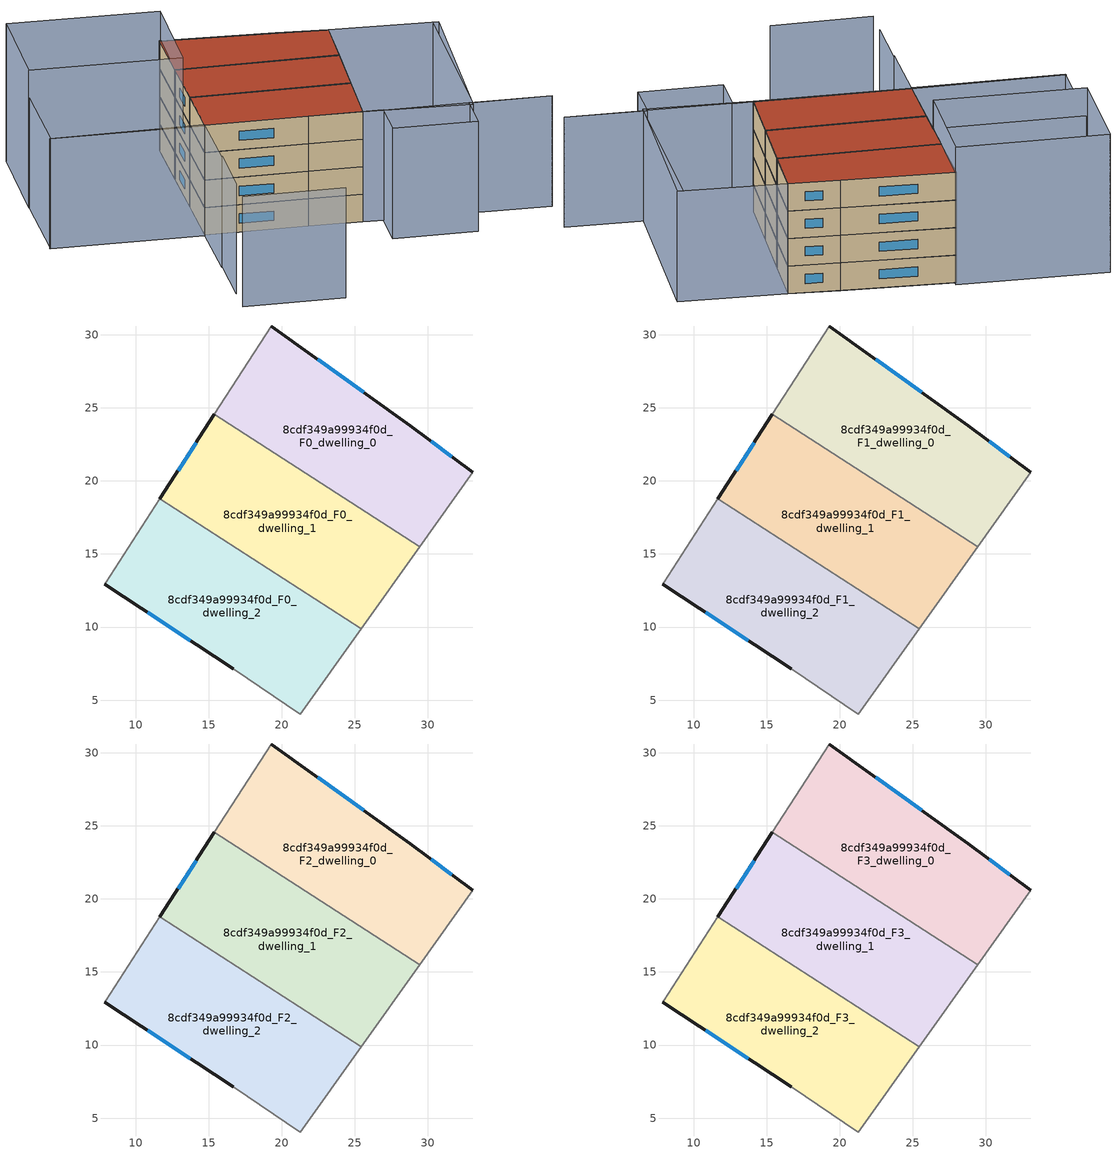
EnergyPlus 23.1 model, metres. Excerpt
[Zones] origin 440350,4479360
8cdf349a99934f0d_F0_dwelling_0
 floor ground (EU_floor_Construction): 29.42,15.48 33.07,20.6 28.78,23.77 19.29,30.6 15.39,24.55 z0
 wall outside (EU_wall_Construction): 19.29,30.6 28.78,23.77 33.07,20.6 z0:3
 wall adiabatic (EU_wall_Construction): 15.39,24.55 19.29,30.6 / 33.07,20.6 29.42,15.48 z0:3
 wall to 8cdf349a99934f0d_F0_dwelling_1 (EU_wall_Construction): 29.42,15.48 15.39,24.55 z0:3
 window (EU_Window_Construction): 22.46,28.32 25.61,26.05 / 30.21,22.71 31.63,21.66 z1:2
8cdf349a99934f0d_F0_dwelling_1
 floor ground (EU_floor_Construction): 25.42,9.87 29.42,15.48 15.39,24.55 11.65,18.77 z0
 wall outside (EU_wall_Construction): 11.65,18.77 15.39,24.55 z0:3
 wall adiabatic (EU_wall_Construction): 29.42,15.48 25.42,9.87 z0:3
 wall to 8cdf349a99934f0d_F0_dwelling_2 (EU_wall_Construction): 25.42,9.87 11.65,18.77 z0:3
 window (EU_Window_Construction): 12.9,20.7 14.14,22.62 z1:2
8cdf349a99934f0d_F0_dwelling_2
 floor ground (EU_floor_Construction): 21.28,4.05 25.42,9.87 11.65,18.77 7.95,13.03 7.89,12.94 16.67,7.14 z0
 wall outside (EU_wall_Construction): 16.67,7.14 7.89,12.94 z0:3
 wall adiabatic (EU_wall_Construction): 7.89,12.94 7.95,13.03 11.65,18.77 / 25.42,9.87 21.28,4.05 16.67,7.14 z0:3
 window (EU_Window_Construction): 13.74,9.08 10.82,11 z1:2
8cdf349a99934f0d_F1_dwelling_0
 floor to 8cdf349a99934f0d_F0_dwelling_0 (EU_floor_Construction): 29.42,15.48 33.07,20.6 28.78,23.77 19.29,30.6 15.39,24.55 z3
 wall outside (EU_wall_Construction): 19.29,30.6 28.78,23.77 33.07,20.6 z3:6
 wall adiabatic (EU_wall_Construction): 15.39,24.55 19.29,30.6 / 33.07,20.6 29.42,15.48 z3:6
 wall to 8cdf349a99934f0d_F1_dwelling_1 (EU_wall_Construction): 29.42,15.48 15.39,24.55 z3:6
 window (EU_Window_Construction): 22.46,28.32 25.61,26.05 / 30.21,22.71 31.63,21.66 z4:5
8cdf349a99934f0d_F1_dwelling_1
 floor to 8cdf349a99934f0d_F0_dwelling_1 (EU_floor_Construction): 25.42,9.87 29.42,15.48 15.39,24.55 11.65,18.77 z3
 wall outside (EU_wall_Construction): 11.65,18.77 15.39,24.55 z3:6
 wall adiabatic (EU_wall_Construction): 29.42,15.48 25.42,9.87 z3:6
 wall to 8cdf349a99934f0d_F1_dwelling_2 (EU_wall_Construction): 25.42,9.87 11.65,18.77 z3:6
 window (EU_Window_Construction): 12.9,20.7 14.14,22.62 z4:5
8cdf349a99934f0d_F1_dwelling_2
 floor to 8cdf349a99934f0d_F0_dwelling_2 (EU_floor_Construction): 21.28,4.05 25.42,9.87 11.65,18.77 7.95,13.03 7.89,12.94 16.67,7.14 z3
 wall outside (EU_wall_Construction): 16.67,7.14 7.89,12.94 z3:6
 wall adiabatic (EU_wall_Construction): 7.89,12.94 7.95,13.03 11.65,18.77 / 25.42,9.87 21.28,4.05 16.67,7.14 z3:6
 window (EU_Window_Construction): 13.74,9.08 10.82,11 z4:5
8cdf349a99934f0d_F2_dwelling_0
 floor to 8cdf349a99934f0d_F1_dwelling_0 (EU_floor_Construction): 29.42,15.48 33.07,20.6 28.78,23.77 19.29,30.6 15.39,24.55 z6
 wall outside (EU_wall_Construction): 19.29,30.6 28.78,23.77 33.07,20.6 z6:9
 wall adiabatic (EU_wall_Construction): 15.39,24.55 19.29,30.6 / 33.07,20.6 29.42,15.48 z6:9
 wall to 8cdf349a99934f0d_F2_dwelling_1 (EU_wall_Construction): 29.42,15.48 15.39,24.55 z6:9
 window (EU_Window_Construction): 22.46,28.32 25.61,26.05 / 30.21,22.71 31.63,21.66 z7:8
8cdf349a99934f0d_F2_dwelling_1
 floor to 8cdf349a99934f0d_F1_dwelling_1 (EU_floor_Construction): 25.42,9.87 29.42,15.48 15.39,24.55 11.65,18.77 z6
 wall outside (EU_wall_Construction): 11.65,18.77 15.39,24.55 z6:9
 wall adiabatic (EU_wall_Construction): 29.42,15.48 25.42,9.87 z6:9
 wall to 8cdf349a99934f0d_F2_dwelling_2 (EU_wall_Construction): 25.42,9.87 11.65,18.77 z6:9
 window (EU_Window_Construction): 12.9,20.7 14.14,22.62 z7:8
8cdf349a99934f0d_F2_dwelling_2
 floor to 8cdf349a99934f0d_F1_dwelling_2 (EU_floor_Construction): 21.28,4.05 25.42,9.87 11.65,18.77 7.95,13.03 7.89,12.94 16.67,7.14 z6
 wall outside (EU_wall_Construction): 16.67,7.14 7.89,12.94 z6:9
 wall adiabatic (EU_wall_Construction): 7.89,12.94 7.95,13.03 11.65,18.77 / 25.42,9.87 21.28,4.05 16.67,7.14 z6:9
 window (EU_Window_Construction): 13.74,9.08 10.82,11 z7:8
8cdf349a99934f0d_F3_dwelling_0
 floor to 8cdf349a99934f0d_F2_dwelling_0 (EU_floor_Construction): 29.42,15.48 33.07,20.6 28.78,23.77 19.29,30.6 15.39,24.55 z9
 wall outside (EU_wall_Construction): 19.29,30.6 28.78,23.77 33.07,20.6 z9:12
 wall adiabatic (EU_wall_Construction): 15.39,24.55 19.29,30.6 / 33.07,20.6 29.42,15.48 z9:12
 wall to 8cdf349a99934f0d_F3_dwelling_1 (EU_wall_Construction): 29.42,15.48 15.39,24.55 z9:12
 window (EU_Window_Construction): 22.46,28.32 25.61,26.05 / 30.21,22.71 31.63,21.66 z10:11
 roof outside (EU_roof_Construction): 28.78,23.77 33.07,20.6 29.42,15.48 15.39,24.55 19.29,30.6 z12
8cdf349a99934f0d_F3_dwelling_1
 floor to 8cdf349a99934f0d_F2_dwelling_1 (EU_floor_Construction): 25.42,9.87 29.42,15.48 15.39,24.55 11.65,18.77 z9
 wall outside (EU_wall_Construction): 11.65,18.77 15.39,24.55 z9:12
 wall adiabatic (EU_wall_Construction): 29.42,15.48 25.42,9.87 z9:12
 wall to 8cdf349a99934f0d_F3_dwelling_2 (EU_wall_Construction): 25.42,9.87 11.65,18.77 z9:12
 window (EU_Window_Construction): 12.9,20.7 14.14,22.62 z10:11
 roof outside (EU_roof_Construction): 29.42,15.48 25.42,9.87 11.65,18.77 15.39,24.55 z12
8cdf349a99934f0d_F3_dwelling_2
 floor to 8cdf349a99934f0d_F2_dwelling_2 (EU_floor_Construction): 21.28,4.05 25.42,9.87 11.65,18.77 7.95,13.03 7.89,12.94 16.67,7.14 z9
 wall outside (EU_wall_Construction): 16.67,7.14 7.89,12.94 z9:12
 wall adiabatic (EU_wall_Construction): 7.89,12.94 7.95,13.03 11.65,18.77 / 25.42,9.87 21.28,4.05 16.67,7.14 z9:12
 window (EU_Window_Construction): 13.74,9.08 10.82,11 z10:11
 roof outside (EU_roof_Construction): 25.42,9.87 21.28,4.05 16.67,7.14 7.89,12.94 7.95,13.03 11.65,18.77 z12
shading: 30.29,-1.81 37.28,-6.57 / -1.78,-2.07 6.97,-7.74 / 16.67,7.14 23.12,2.93 / 3.69,6.32 0,0.68 / -5.28,21.55 7.95,13.03 / 7.95,13.03 3.55,6.2 / 37.28,-6.57 30.58,-2.11 / 30.58,-2.11 41.63,14.49 / 23.01,2.88 30.25,-1.87 / 30.25,-1.87 27.77,-5.66 / 27.77,-5.66 20.52,-0.9 / 20.52,-0.9 23.01,2.88 / -5.27,21.44 0.35,30 / 0.35,30 13.44,21.42 / 13.44,21.42 7.83,12.85 / 7.83,12.85 -5.27,21.44 / 21.28,4.05 33.07,20.6 / 33.07,20.6 42.15,14.13 / 42.15,14.13 30.36,-2.42 / 30.36,-2.42 21.28,4.05 z0:12; 13.25,21.33 0.29,30.04 / 0.29,30.04 6.73,39.62 / 6.73,39.62 19.69,30.91 / 19.69,30.91 13.25,21.33 z0:15
[Building]
EU S2 Campaign: North Axis=0; Terrain=City; Solar Distribution=FullExterior
[Site:Location]
Madrid: Latitude=40.5; Longitude=-3.5; Time Zone=1; Elevation=609
[SizingPeriod:WeatherFileDays]
AnnualSizingPeriod: Begin Month=1; Begin Day of Month=1; End Month=12; End Day of Month=31; Day of Week for Start Day=Monday; Use Weather File Daylight Saving Period=No; Use Weather File Rain and Snow Indicators=No
[MATERIAL]
EU_InternalMass_Material: Roughness=MediumRough; Thickness=0.1; Conductivity=1; Density=1800; Specific Heat=900; Thermal Absorptance=0.9; Solar Absorptance=0.7; Visible Absorptance=0.7
[MATERIAL:NOMASS] Roughness=MediumRough; Thermal Absorptance=0.9; Solar Absorptance=0.7; Visible Absorptance=0.7
Name | Thermal Resistance
EU_wall_NoMass | 0.459673
EU_roof_NoMass | 0.495815
EU_floor_NoMass | 0.788942
[WINDOWMATERIAL:SIMPLEGLAZINGSYSTEM]
EU_Window_SimpleGlazing: UFactor=4.26103; Solar Heat Gain Coefficient=0.85; Visible Transmittance=0.85
[CONSTRUCTION]
EU_wall_Construction: EU_wall_NoMass
EU_roof_Construction: EU_roof_NoMass
EU_floor_Construction: EU_floor_NoMass
EU_InternalMass_Construction: EU_InternalMass_Material
EU_Window_Construction: EU_Window_SimpleGlazing
[ZONE] Type=1; Multiplier=1; Ceiling Height=autocalculate; Floor Area=autocalculate; Part of Total Floor Area=Yes
Name | Volume
8cdf349a99934f0d_F0_dwelling_0; 8cdf349a99934f0d_F1_dwelling_0; 8cdf349a99934f0d_F2_dwelling_0; 8cdf349a99934f0d_F3_dwelling_0 | 342.048
8cdf349a99934f0d_F0_dwelling_1; 8cdf349a99934f0d_F1_dwelling_1; 8cdf349a99934f0d_F2_dwelling_1; 8cdf349a99934f0d_F3_dwelling_1 | 342.045
8cdf349a99934f0d_F0_dwelling_2; 8cdf349a99934f0d_F1_dwelling_2; 8cdf349a99934f0d_F2_dwelling_2; 8cdf349a99934f0d_F3_dwelling_2 | 342.047
[INTERNALMASS] Construction=EU_InternalMass_Construction
Name | Zone or ZoneList | Surface Area
8cdf349a99934f0d_F0_dwelling_0_EU_InternalMass | 8cdf349a99934f0d_F0_dwelling_0 | 114.016
8cdf349a99934f0d_F0_dwelling_1_EU_InternalMass | 8cdf349a99934f0d_F0_dwelling_1 | 114.015
8cdf349a99934f0d_F0_dwelling_2_EU_InternalMass | 8cdf349a99934f0d_F0_dwelling_2 | 114.016
8cdf349a99934f0d_F1_dwelling_0_EU_InternalMass | 8cdf349a99934f0d_F1_dwelling_0 | 114.016
8cdf349a99934f0d_F1_dwelling_1_EU_InternalMass | 8cdf349a99934f0d_F1_dwelling_1 | 114.015
8cdf349a99934f0d_F1_dwelling_2_EU_InternalMass | 8cdf349a99934f0d_F1_dwelling_2 | 114.016
8cdf349a99934f0d_F2_dwelling_0_EU_InternalMass | 8cdf349a99934f0d_F2_dwelling_0 | 114.016
8cdf349a99934f0d_F2_dwelling_1_EU_InternalMass | 8cdf349a99934f0d_F2_dwelling_1 | 114.015
8cdf349a99934f0d_F2_dwelling_2_EU_InternalMass | 8cdf349a99934f0d_F2_dwelling_2 | 114.016
8cdf349a99934f0d_F3_dwelling_0_EU_InternalMass | 8cdf349a99934f0d_F3_dwelling_0 | 114.016
8cdf349a99934f0d_F3_dwelling_1_EU_InternalMass | 8cdf349a99934f0d_F3_dwelling_1 | 114.015
8cdf349a99934f0d_F3_dwelling_2_EU_InternalMass | 8cdf349a99934f0d_F3_dwelling_2 | 114.016
[OTHEREQUIPMENT] Fuel Type=Electricity; Design Level Calculation Method=Watts/Area; Power per Zone Floor Area=1; Fraction Latent=0; Fraction Radiant=0; Fraction Lost=0; Carbon Dioxide Generation Rate=0; EndUse Subcategory=EU_Step8_InternalGains
Name | Zone or ZoneList or Space or SpaceList | Schedule
EU_Step8_InternalGain_8cdf349a99934f0d_F0_dwelling_0_f000 | 8cdf349a99934f0d_F0_dwelling_0 | EU_Step8_GainSchedule_8cdf349a99934f0d_F0_dwelling_0_f000
EU_Step8_InternalGain_8cdf349a99934f0d_F0_dwelling_1_f000 | 8cdf349a99934f0d_F0_dwelling_1 | EU_Step8_GainSchedule_8cdf349a99934f0d_F0_dwelling_1_f000
EU_Step8_InternalGain_8cdf349a99934f0d_F0_dwelling_2_f000 | 8cdf349a99934f0d_F0_dwelling_2 | EU_Step8_GainSchedule_8cdf349a99934f0d_F0_dwelling_2_f000
EU_Step8_InternalGain_8cdf349a99934f0d_F1_dwelling_0_f000 | 8cdf349a99934f0d_F1_dwelling_0 | EU_Step8_GainSchedule_8cdf349a99934f0d_F1_dwelling_0_f000
EU_Step8_InternalGain_8cdf349a99934f0d_F1_dwelling_1_f000 | 8cdf349a99934f0d_F1_dwelling_1 | EU_Step8_GainSchedule_8cdf349a99934f0d_F1_dwelling_1_f000
EU_Step8_InternalGain_8cdf349a99934f0d_F1_dwelling_2_f000 | 8cdf349a99934f0d_F1_dwelling_2 | EU_Step8_GainSchedule_8cdf349a99934f0d_F1_dwelling_2_f000
EU_Step8_InternalGain_8cdf349a99934f0d_F2_dwelling_0_f000 | 8cdf349a99934f0d_F2_dwelling_0 | EU_Step8_GainSchedule_8cdf349a99934f0d_F2_dwelling_0_f000
EU_Step8_InternalGain_8cdf349a99934f0d_F2_dwelling_1_f000 | 8cdf349a99934f0d_F2_dwelling_1 | EU_Step8_GainSchedule_8cdf349a99934f0d_F2_dwelling_1_f000
EU_Step8_InternalGain_8cdf349a99934f0d_F2_dwelling_2_f000 | 8cdf349a99934f0d_F2_dwelling_2 | EU_Step8_GainSchedule_8cdf349a99934f0d_F2_dwelling_2_f000
EU_Step8_InternalGain_8cdf349a99934f0d_F3_dwelling_0_f000 | 8cdf349a99934f0d_F3_dwelling_0 | EU_Step8_GainSchedule_8cdf349a99934f0d_F3_dwelling_0_f000
EU_Step8_InternalGain_8cdf349a99934f0d_F3_dwelling_1_f000 | 8cdf349a99934f0d_F3_dwelling_1 | EU_Step8_GainSchedule_8cdf349a99934f0d_F3_dwelling_1_f000
EU_Step8_InternalGain_8cdf349a99934f0d_F3_dwelling_2_f000 | 8cdf349a99934f0d_F3_dwelling_2 | EU_Step8_GainSchedule_8cdf349a99934f0d_F3_dwelling_2_f000
[ZONEVENTILATION:DESIGNFLOWRATE] Schedule=EU_AlwaysOn; Design Flow Rate Calculation Method=AirChanges/Hour; Air Changes per Hour=0.719161; Ventilation Type=Natural; Fan Pressure Rise=0; Fan Total Efficiency=1; Constant Term Coefficient=1; Temperature Term Coefficient=0; Velocity Term Coefficient=0; Velocity Squared Term Coefficient=0; Minimum Indoor Temperature=-100; Maximum Indoor Temperature=100; Delta Temperature=-100; Minimum Outdoor Temperature=-100; Maximum Outdoor Temperature=100; Maximum Wind Speed=40
Name | Zone or ZoneList or Space or SpaceList
EU_ConstantAir_8cdf349a99934f0d_F0_dwelling_0 | 8cdf349a99934f0d_F0_dwelling_0
EU_ConstantAir_8cdf349a99934f0d_F0_dwelling_1 | 8cdf349a99934f0d_F0_dwelling_1
EU_ConstantAir_8cdf349a99934f0d_F0_dwelling_2 | 8cdf349a99934f0d_F0_dwelling_2
EU_ConstantAir_8cdf349a99934f0d_F1_dwelling_0 | 8cdf349a99934f0d_F1_dwelling_0
EU_ConstantAir_8cdf349a99934f0d_F1_dwelling_1 | 8cdf349a99934f0d_F1_dwelling_1
EU_ConstantAir_8cdf349a99934f0d_F1_dwelling_2 | 8cdf349a99934f0d_F1_dwelling_2
EU_ConstantAir_8cdf349a99934f0d_F2_dwelling_0 | 8cdf349a99934f0d_F2_dwelling_0
EU_ConstantAir_8cdf349a99934f0d_F2_dwelling_1 | 8cdf349a99934f0d_F2_dwelling_1
EU_ConstantAir_8cdf349a99934f0d_F2_dwelling_2 | 8cdf349a99934f0d_F2_dwelling_2
EU_ConstantAir_8cdf349a99934f0d_F3_dwelling_0 | 8cdf349a99934f0d_F3_dwelling_0
EU_ConstantAir_8cdf349a99934f0d_F3_dwelling_1 | 8cdf349a99934f0d_F3_dwelling_1
EU_ConstantAir_8cdf349a99934f0d_F3_dwelling_2 | 8cdf349a99934f0d_F3_dwelling_2
[HVACTEMPLATE:THERMOSTAT] Constant Heating Setpoint=20; Constant Cooling Setpoint=50
EU_HeatOnly_8cdf349a99934f0d_F0_dwelling_0; EU_HeatOnly_8cdf349a99934f0d_F0_dwelling_1; EU_HeatOnly_8cdf349a99934f0d_F0_dwelling_2; EU_HeatOnly_8cdf349a99934f0d_F1_dwelling_0; EU_HeatOnly_8cdf349a99934f0d_F1_dwelling_1; EU_HeatOnly_8cdf349a99934f0d_F1_dwelling_2; EU_HeatOnly_8cdf349a99934f0d_F2_dwelling_0; EU_HeatOnly_8cdf349a99934f0d_F2_dwelling_1; EU_HeatOnly_8cdf349a99934f0d_F2_dwelling_2; EU_HeatOnly_8cdf349a99934f0d_F3_dwelling_0; EU_HeatOnly_8cdf349a99934f0d_F3_dwelling_1; EU_HeatOnly_8cdf349a99934f0d_F3_dwelling_2
[HVACTEMPLATE:ZONE:IDEALLOADSAIRSYSTEM] System Availability Schedule=EU_AlwaysOn; Maximum Heating Supply Air Temperature=50; Minimum Cooling Supply Air Temperature=13; Maximum Heating Supply Air Humidity Ratio=0.0156; Minimum Cooling Supply Air Humidity Ratio=0.0077; Heating Limit=NoLimit; Cooling Limit=NoLimit; Heating Availability Schedule=EU_AlwaysOn; Cooling Availability Schedule=EU_CoolingOff; Dehumidification Control Type=ConstantSensibleHeatRatio; Cooling Sensible Heat Ratio=0.7; Dehumidification Setpoint=60; Humidification Control Type=None; Humidification Setpoint=30; Outdoor Air Method=None; Outdoor Air Flow Rate per Person=0.00944; Outdoor Air Flow Rate per Zone Floor Area=0; Outdoor Air Flow Rate per Zone=0; Demand Controlled Ventilation Type=None; Outdoor Air Economizer Type=NoEconomizer; Heat Recovery Type=None; Sensible Heat Recovery Effectiveness=0.7; Latent Heat Recovery Effectiveness=0.65
Name | Template Thermostat
8cdf349a99934f0d_F0_dwelling_0 | EU_HeatOnly_8cdf349a99934f0d_F0_dwelling_0
8cdf349a99934f0d_F0_dwelling_1 | EU_HeatOnly_8cdf349a99934f0d_F0_dwelling_1
8cdf349a99934f0d_F0_dwelling_2 | EU_HeatOnly_8cdf349a99934f0d_F0_dwelling_2
8cdf349a99934f0d_F1_dwelling_0 | EU_HeatOnly_8cdf349a99934f0d_F1_dwelling_0
8cdf349a99934f0d_F1_dwelling_1 | EU_HeatOnly_8cdf349a99934f0d_F1_dwelling_1
8cdf349a99934f0d_F1_dwelling_2 | EU_HeatOnly_8cdf349a99934f0d_F1_dwelling_2
8cdf349a99934f0d_F2_dwelling_0 | EU_HeatOnly_8cdf349a99934f0d_F2_dwelling_0
8cdf349a99934f0d_F2_dwelling_1 | EU_HeatOnly_8cdf349a99934f0d_F2_dwelling_1
8cdf349a99934f0d_F2_dwelling_2 | EU_HeatOnly_8cdf349a99934f0d_F2_dwelling_2
8cdf349a99934f0d_F3_dwelling_0 | EU_HeatOnly_8cdf349a99934f0d_F3_dwelling_0
8cdf349a99934f0d_F3_dwelling_1 | EU_HeatOnly_8cdf349a99934f0d_F3_dwelling_1
8cdf349a99934f0d_F3_dwelling_2 | EU_HeatOnly_8cdf349a99934f0d_F3_dwelling_2
[SIZING:ZONE] Zone Cooling Design Supply Air Temperature Input Method=SupplyAirTemperature; Zone Cooling Design Supply Air Temperature=13; Zone Heating Design Supply Air Temperature Input Method=SupplyAirTemperature; Zone Heating Design Supply Air Temperature=50; Zone Cooling Design Supply Air Humidity Ratio=0.008; Zone Heating Design Supply Air Humidity Ratio=0.008; Cooling Design Air Flow Method=DesignDay; Cooling Design Air Flow Rate=0; Cooling Minimum Air Flow per Zone Floor Area=0.000762; Cooling Minimum Air Flow=0; Cooling Minimum Air Flow Fraction=0.2; Heating Design Air Flow Method=DesignDay; Heating Design Air Flow Rate=0; Heating Maximum Air Flow per Zone Floor Area=0.002032; Heating Maximum Air Flow=0.141576; Heating Maximum Air Flow Fraction=0.3; Account for Dedicated Outdoor Air System=No; Dedicated Outdoor Air System Control Strategy=NeutralSupplyAir; Dedicated Outdoor Air Low Setpoint Temperature for Design=autosize; Dedicated Outdoor Air High Setpoint Temperature for Design=autosize; Zone Load Sizing Method=Sensible Load Only No Latent Load; Zone Latent Cooling Design Supply Air Humidity Ratio Input Method=HumidityRatioDifference; Zone Cooling Design Supply Air Humidity Ratio Difference=0.005; Zone Latent Heating Design Supply Air Humidity Ratio Input Method=HumidityRatioDifference; Zone Humidification Design Supply Air Humidity Ratio Difference=0.005
8cdf349a99934f0d_F0_dwelling_0; 8cdf349a99934f0d_F0_dwelling_1; 8cdf349a99934f0d_F0_dwelling_2; 8cdf349a99934f0d_F1_dwelling_0; 8cdf349a99934f0d_F1_dwelling_1; 8cdf349a99934f0d_F1_dwelling_2; 8cdf349a99934f0d_F2_dwelling_0; 8cdf349a99934f0d_F2_dwelling_1; 8cdf349a99934f0d_F2_dwelling_2; 8cdf349a99934f0d_F3_dwelling_0; 8cdf349a99934f0d_F3_dwelling_1; 8cdf349a99934f0d_F3_dwelling_2
[SCHEDULE:CONSTANT]
Name | Hourly Value
EU_AlwaysOn | 1
EU_CoolingOff | 0
[SCHEDULE:FILE] Column Number=1; Rows to Skip at Top=0; Number of Hours of Data=8760; Column Separator=Comma; Interpolate to Timestep=No; Minutes per Item=60; Adjust Schedule for Daylight Savings=Yes
Name | File
EU_Step8_GainSchedule_8cdf349a99934f0d_F0_dwelling_0_f000 | ../../schedules/8cdf349a99934f0d/8cdf349a99934f0d_F0_dwelling_0_f000_gain.csv
EU_Step8_GainSchedule_8cdf349a99934f0d_F0_dwelling_1_f000 | ../../schedules/8cdf349a99934f0d/8cdf349a99934f0d_F0_dwelling_1_f000_gain.csv
EU_Step8_GainSchedule_8cdf349a99934f0d_F0_dwelling_2_f000 | ../../schedules/8cdf349a99934f0d/8cdf349a99934f0d_F0_dwelling_2_f000_gain.csv
EU_Step8_GainSchedule_8cdf349a99934f0d_F1_dwelling_0_f000 | ../../schedules/8cdf349a99934f0d/8cdf349a99934f0d_F1_dwelling_0_f000_gain.csv
EU_Step8_GainSchedule_8cdf349a99934f0d_F1_dwelling_1_f000 | ../../schedules/8cdf349a99934f0d/8cdf349a99934f0d_F1_dwelling_1_f000_gain.csv
EU_Step8_GainSchedule_8cdf349a99934f0d_F1_dwelling_2_f000 | ../../schedules/8cdf349a99934f0d/8cdf349a99934f0d_F1_dwelling_2_f000_gain.csv
EU_Step8_GainSchedule_8cdf349a99934f0d_F2_dwelling_0_f000 | ../../schedules/8cdf349a99934f0d/8cdf349a99934f0d_F2_dwelling_0_f000_gain.csv
EU_Step8_GainSchedule_8cdf349a99934f0d_F2_dwelling_1_f000 | ../../schedules/8cdf349a99934f0d/8cdf349a99934f0d_F2_dwelling_1_f000_gain.csv
EU_Step8_GainSchedule_8cdf349a99934f0d_F2_dwelling_2_f000 | ../../schedules/8cdf349a99934f0d/8cdf349a99934f0d_F2_dwelling_2_f000_gain.csv
EU_Step8_GainSchedule_8cdf349a99934f0d_F3_dwelling_0_f000 | ../../schedules/8cdf349a99934f0d/8cdf349a99934f0d_F3_dwelling_0_f000_gain.csv
EU_Step8_GainSchedule_8cdf349a99934f0d_F3_dwelling_1_f000 | ../../schedules/8cdf349a99934f0d/8cdf349a99934f0d_F3_dwelling_1_f000_gain.csv
EU_Step8_GainSchedule_8cdf349a99934f0d_F3_dwelling_2_f000 | ../../schedules/8cdf349a99934f0d/8cdf349a99934f0d_F3_dwelling_2_f000_gain.csv
